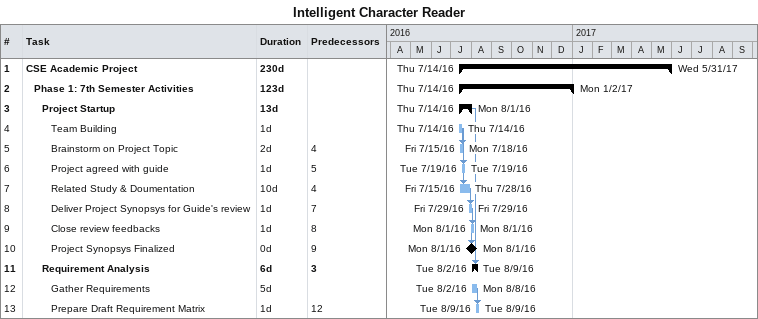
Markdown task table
Intelligent Character Reader

| ID | Level | Task | Duration | Start | Finish | Predecessors |
|---|---|---|---|---|---|---|
| 1 | 1 | **CSE Academic Project** | 230d | 2016-07-14 | 2017-05-31 |  |
| 2 | 2 | **Phase 1: 7th Semester Activities** | 123d | 2016-07-14 | 2017-01-02 |  |
| 3 | 3 | **Project Startup** | 13d | 2016-07-14 | 2016-08-01 |  |
| 4 | 4 | Team Building | 1d | 2016-07-14 | 2016-07-14 |  |
| 5 | 4 | Brainstorm on Project Topic | 2d | 2016-07-15 | 2016-07-18 | 4 |
| 6 | 4 | Project agreed with guide | 1d | 2016-07-19 | 2016-07-19 | 5 |
| 7 | 4 | Related Study & Doumentation | 10d | 2016-07-15 | 2016-07-28 | 4 |
| 8 | 4 | Deliver Project Synopsys for Guide's review | 1d | 2016-07-29 | 2016-07-29 | 7 |
| 9 | 4 | Close review feedbacks | 1d | 2016-08-01 | 2016-08-01 | 8 |
| 10 | 4 | Project Synopsys Finalized | 0d | 2016-08-01 | 2016-08-01 | 9 |
| 11 | 3 | **Requirement Analysis** | 6d | 2016-08-02 | 2016-08-09 | 3 |
| 12 | 4 | Gather Requirements | 5d | 2016-08-02 | 2016-08-08 |  |
| 13 | 4 | Prepare Draft Requirement Matrix | 1d | 2016-08-09 | 2016-08-09 | 12 |
